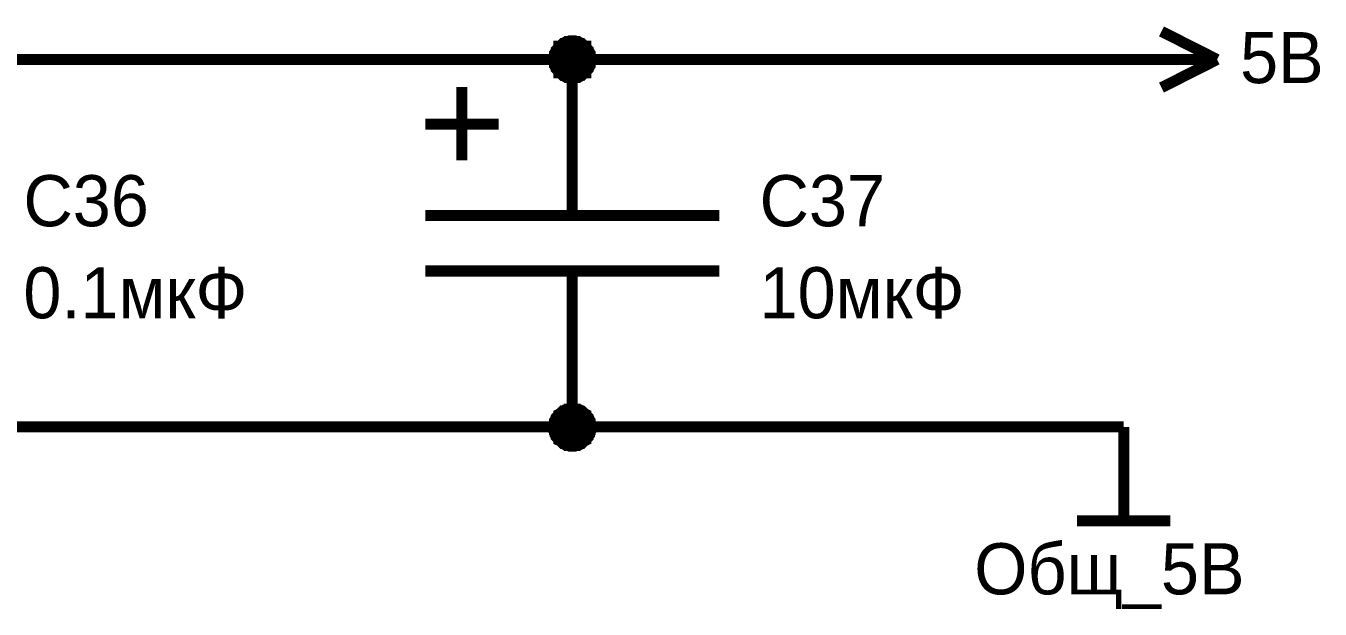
# Model space of a CAD drawing. Extents: x 0 to 594, y 0 to 420.
# Drawn here: x 347.63 to 382.8, y 257.55 to 273.4 of the extents above; entities that cross this region are included whole.
import ezdxf

# ---------------------------------------------------------------- set-up
doc = ezdxf.new("R2010")
doc.units = 0
doc.layers.add('SHEET', color=255, linetype='CONTINUOUS')

msp = doc.modelspace()

# ---------------------------------------------------------------- linework, layer by layer
at = {"layer": 'SHEET'}
for points, const_width in [([(380.002, 272.489), (378.491, 273.254)], 0.3), ([(361.977, 272.489), (361.977, 272.507), (361.977, 272.541), (361.977, 272.559), (361.995, 272.593), (361.995, 272.611), (361.995, 272.646), (362.012, 272.663), (362.012, 272.68), (362.03, 272.715), (362.047, 272.732), (362.047, 272.75), (362.064, 272.767), (362.082, 272.785), (362.099, 272.802), (362.116, 272.819), (362.116, 272.854), (362.151, 272.854), (362.168, 272.871), (362.186, 272.889), (362.203, 272.906), (362.221, 272.924), (362.238, 272.924), (362.255, 272.941), (362.29, 272.958), (362.307, 272.958), (362.325, 272.976), (362.359, 272.976), (362.377, 272.976), (362.412, 272.993), (362.429, 272.993), (362.464, 272.993), (362.481, 272.993)], 0.3), ([(361.977, 272.489), (361.977, 272.507), (361.977, 272.541), (361.977, 272.559), (361.995, 272.593), (361.995, 272.611), (361.995, 272.646), (362.012, 272.663), (362.012, 272.68), (362.03, 272.715), (362.047, 272.732), (362.047, 272.75), (362.064, 272.767), (362.082, 272.785), (362.099, 272.802), (362.116, 272.819), (362.116, 272.854), (362.151, 272.854), (362.168, 272.871), (362.186, 272.889), (362.203, 272.906), (362.221, 272.924), (362.238, 272.924), (362.255, 272.941), (362.29, 272.958), (362.307, 272.958), (362.325, 272.976), (362.359, 272.976), (362.377, 272.976), (362.412, 272.993), (362.429, 272.993), (362.464, 272.993), (362.481, 272.993)], 0.3), ([(361.977, 272.489), (361.977, 272.507), (361.977, 272.541), (361.977, 272.559), (361.995, 272.593), (361.995, 272.611), (361.995, 272.646), (362.012, 272.663), (362.012, 272.68), (362.03, 272.715), (362.047, 272.732), (362.047, 272.75), (362.064, 272.767), (362.082, 272.785), (362.099, 272.802), (362.116, 272.819), (362.116, 272.854), (362.151, 272.854), (362.168, 272.871), (362.186, 272.889), (362.203, 272.906), (362.221, 272.924), (362.238, 272.924), (362.255, 272.941), (362.29, 272.958), (362.307, 272.958), (362.325, 272.976), (362.359, 272.976), (362.377, 272.976), (362.412, 272.993), (362.429, 272.993), (362.464, 272.993), (362.481, 272.993)], 0.3), ([(361.977, 272.489), (361.977, 272.507), (361.977, 272.541), (361.977, 272.559), (361.995, 272.593), (361.995, 272.611), (361.995, 272.646), (362.012, 272.663), (362.012, 272.68), (362.03, 272.715), (362.047, 272.732), (362.047, 272.75), (362.064, 272.767), (362.082, 272.785), (362.099, 272.802), (362.116, 272.819), (362.116, 272.854), (362.151, 272.854), (362.168, 272.871), (362.186, 272.889), (362.203, 272.906), (362.221, 272.924), (362.238, 272.924), (362.255, 272.941), (362.29, 272.958), (362.307, 272.958), (362.325, 272.976), (362.359, 272.976), (362.377, 272.976), (362.412, 272.993), (362.429, 272.993), (362.464, 272.993), (362.481, 272.993)], 0.0991), ([(361.977, 272.489), (361.977, 272.507), (361.977, 272.541), (361.977, 272.559), (361.995, 272.593), (361.995, 272.611), (361.995, 272.646), (362.012, 272.663), (362.012, 272.68), (362.03, 272.715), (362.047, 272.732), (362.047, 272.75), (362.064, 272.767), (362.082, 272.785), (362.099, 272.802), (362.116, 272.819), (362.116, 272.854), (362.151, 272.854), (362.168, 272.871), (362.186, 272.889), (362.203, 272.906), (362.221, 272.924), (362.238, 272.924), (362.255, 272.941), (362.29, 272.958), (362.307, 272.958), (362.325, 272.976), (362.359, 272.976), (362.377, 272.976), (362.412, 272.993), (362.429, 272.993), (362.464, 272.993), (362.481, 272.993)], 0.0991), ([(361.977, 272.489), (361.977, 272.507), (361.977, 272.541), (361.977, 272.559), (361.995, 272.593), (361.995, 272.611), (361.995, 272.646), (362.012, 272.663), (362.012, 272.68), (362.03, 272.715), (362.047, 272.732), (362.047, 272.75), (362.064, 272.767), (362.082, 272.785), (362.099, 272.802), (362.116, 272.819), (362.116, 272.854), (362.151, 272.854), (362.168, 272.871), (362.186, 272.889), (362.203, 272.906), (362.221, 272.924), (362.238, 272.924), (362.255, 272.941), (362.29, 272.958), (362.307, 272.958), (362.325, 272.976), (362.359, 272.976), (362.377, 272.976), (362.412, 272.993), (362.429, 272.993), (362.464, 272.993), (362.481, 272.993)], 0.0991), ([(362.481, 272.993), (362.481, 272.993)], 0.3), ([(362.481, 272.993), (362.498, 272.993), (362.533, 272.993), (362.55, 272.993), (362.585, 272.976), (362.603, 272.976), (362.637, 272.976), (362.655, 272.958), (362.672, 272.958), (362.707, 272.941), (362.724, 272.924), (362.741, 272.924), (362.759, 272.906), (362.776, 272.889), (362.794, 272.871), (362.811, 272.854), (362.846, 272.854), (362.846, 272.819), (362.863, 272.802), (362.88, 272.785), (362.898, 272.767), (362.915, 272.75), (362.915, 272.732), (362.932, 272.715), (362.95, 272.68), (362.95, 272.663), (362.967, 272.646), (362.967, 272.611), (362.967, 272.593), (362.985, 272.559), (362.985, 272.541), (362.985, 272.507), (362.985, 272.489)], 0.3), ([(362.481, 272.993), (362.481, 272.993)], 0.3), ([(362.481, 272.993), (362.498, 272.993), (362.533, 272.993), (362.55, 272.993), (362.585, 272.976), (362.603, 272.976), (362.637, 272.976), (362.655, 272.958), (362.672, 272.958), (362.707, 272.941), (362.724, 272.924), (362.741, 272.924), (362.759, 272.906), (362.776, 272.889), (362.794, 272.871), (362.811, 272.854), (362.846, 272.854), (362.846, 272.819), (362.863, 272.802), (362.88, 272.785), (362.898, 272.767), (362.915, 272.75), (362.915, 272.732), (362.932, 272.715), (362.95, 272.68), (362.95, 272.663), (362.967, 272.646), (362.967, 272.611), (362.967, 272.593), (362.985, 272.559), (362.985, 272.541), (362.985, 272.507), (362.985, 272.489)], 0.3), ([(362.481, 272.993), (362.481, 272.993)], 0.3), ([(362.481, 272.993), (362.498, 272.993), (362.533, 272.993), (362.55, 272.993), (362.585, 272.976), (362.603, 272.976), (362.637, 272.976), (362.655, 272.958), (362.672, 272.958), (362.707, 272.941), (362.724, 272.924), (362.741, 272.924), (362.759, 272.906), (362.776, 272.889), (362.794, 272.871), (362.811, 272.854), (362.846, 272.854), (362.846, 272.819), (362.863, 272.802), (362.88, 272.785), (362.898, 272.767), (362.915, 272.75), (362.915, 272.732), (362.932, 272.715), (362.95, 272.68), (362.95, 272.663), (362.967, 272.646), (362.967, 272.611), (362.967, 272.593), (362.985, 272.559), (362.985, 272.541), (362.985, 272.507), (362.985, 272.489)], 0.3), ([(362.481, 272.993), (362.481, 272.993)], 0.0991), ([(362.481, 272.993), (362.498, 272.993), (362.533, 272.993), (362.55, 272.993), (362.585, 272.976), (362.603, 272.976), (362.637, 272.976), (362.655, 272.958), (362.672, 272.958), (362.707, 272.941), (362.724, 272.924), (362.741, 272.924), (362.759, 272.906), (362.776, 272.889), (362.794, 272.871), (362.811, 272.854), (362.846, 272.854), (362.846, 272.819), (362.863, 272.802), (362.88, 272.785), (362.898, 272.767), (362.915, 272.75), (362.915, 272.732), (362.932, 272.715), (362.95, 272.68), (362.95, 272.663), (362.967, 272.646), (362.967, 272.611), (362.967, 272.593), (362.985, 272.559), (362.985, 272.541), (362.985, 272.507), (362.985, 272.489)], 0.0991), ([(362.481, 272.993), (362.481, 272.993)], 0.0991), ([(362.481, 272.993), (362.498, 272.993), (362.533, 272.993), (362.55, 272.993), (362.585, 272.976), (362.603, 272.976), (362.637, 272.976), (362.655, 272.958), (362.672, 272.958), (362.707, 272.941), (362.724, 272.924), (362.741, 272.924), (362.759, 272.906), (362.776, 272.889), (362.794, 272.871), (362.811, 272.854), (362.846, 272.854), (362.846, 272.819), (362.863, 272.802), (362.88, 272.785), (362.898, 272.767), (362.915, 272.75), (362.915, 272.732), (362.932, 272.715), (362.95, 272.68), (362.95, 272.663), (362.967, 272.646), (362.967, 272.611), (362.967, 272.593), (362.985, 272.559), (362.985, 272.541), (362.985, 272.507), (362.985, 272.489)], 0.0991), ([(362.481, 272.993), (362.481, 272.993)], 0.0991), ([(362.481, 272.993), (362.498, 272.993), (362.533, 272.993), (362.55, 272.993), (362.585, 272.976), (362.603, 272.976), (362.637, 272.976), (362.655, 272.958), (362.672, 272.958), (362.707, 272.941), (362.724, 272.924), (362.741, 272.924), (362.759, 272.906), (362.776, 272.889), (362.794, 272.871), (362.811, 272.854), (362.846, 272.854), (362.846, 272.819), (362.863, 272.802), (362.88, 272.785), (362.898, 272.767), (362.915, 272.75), (362.915, 272.732), (362.932, 272.715), (362.95, 272.68), (362.95, 272.663), (362.967, 272.646), (362.967, 272.611), (362.967, 272.593), (362.985, 272.559), (362.985, 272.541), (362.985, 272.507), (362.985, 272.489)], 0.0991), ([(337.494, 272.489), (377.466, 272.489), (377.466, 272.489)], 0.3), ([(362.481, 271.985), (362.464, 271.985), (362.429, 271.985), (362.412, 271.985), (362.377, 272.003), (362.359, 272.003), (362.325, 272.003), (362.307, 272.02), (362.29, 272.02), (362.255, 272.038), (362.238, 272.055), (362.221, 272.055), (362.203, 272.072), (362.186, 272.09), (362.168, 272.107), (362.151, 272.124), (362.116, 272.124), (362.116, 272.159), (362.099, 272.177), (362.082, 272.194), (362.064, 272.211), (362.047, 272.229), (362.047, 272.246), (362.03, 272.263), (362.012, 272.298), (362.012, 272.316), (361.995, 272.333), (361.995, 272.368), (361.995, 272.385), (361.977, 272.42), (361.977, 272.437), (361.977, 272.472), (361.977, 272.489)], 0.3), ([(361.977, 272.489), (361.977, 272.489)], 0.3), ([(362.481, 271.985), (362.464, 271.985), (362.429, 271.985), (362.412, 271.985), (362.377, 272.003), (362.359, 272.003), (362.325, 272.003), (362.307, 272.02), (362.29, 272.02), (362.255, 272.038), (362.238, 272.055), (362.221, 272.055), (362.203, 272.072), (362.186, 272.09), (362.168, 272.107), (362.151, 272.124), (362.116, 272.124), (362.116, 272.159), (362.099, 272.177), (362.082, 272.194), (362.064, 272.211), (362.047, 272.229), (362.047, 272.246), (362.03, 272.263), (362.012, 272.298), (362.012, 272.316), (361.995, 272.333), (361.995, 272.368), (361.995, 272.385), (361.977, 272.42), (361.977, 272.437), (361.977, 272.472), (361.977, 272.489)], 0.3), ([(361.977, 272.489), (361.977, 272.489)], 0.3), ([(362.481, 271.985), (362.464, 271.985), (362.429, 271.985), (362.412, 271.985), (362.377, 272.003), (362.359, 272.003), (362.325, 272.003), (362.307, 272.02), (362.29, 272.02), (362.255, 272.038), (362.238, 272.055), (362.221, 272.055), (362.203, 272.072), (362.186, 272.09), (362.168, 272.107), (362.151, 272.124), (362.116, 272.124), (362.116, 272.159), (362.099, 272.177), (362.082, 272.194), (362.064, 272.211), (362.047, 272.229), (362.047, 272.246), (362.03, 272.263), (362.012, 272.298), (362.012, 272.316), (361.995, 272.333), (361.995, 272.368), (361.995, 272.385), (361.977, 272.42), (361.977, 272.437), (361.977, 272.472), (361.977, 272.489)], 0.3), ([(361.977, 272.489), (361.977, 272.489)], 0.3), ([(362.985, 272.489), (362.985, 272.472), (362.985, 272.437), (362.985, 272.42), (362.967, 272.385), (362.967, 272.368), (362.967, 272.333), (362.95, 272.316), (362.95, 272.298), (362.932, 272.263), (362.915, 272.246), (362.915, 272.229), (362.898, 272.211), (362.88, 272.194), (362.863, 272.177), (362.846, 272.159), (362.846, 272.124), (362.811, 272.124), (362.794, 272.107), (362.776, 272.09), (362.759, 272.072), (362.741, 272.055), (362.724, 272.055), (362.707, 272.038), (362.672, 272.02), (362.655, 272.02), (362.637, 272.003), (362.603, 272.003), (362.585, 272.003), (362.55, 271.985), (362.533, 271.985), (362.498, 271.985), (362.481, 271.985)], 0.3), ([(362.481, 268.25), (362.481, 272.489)], 0.3), ([(362.985, 272.489), (362.985, 272.472), (362.985, 272.437), (362.985, 272.42), (362.967, 272.385), (362.967, 272.368), (362.967, 272.333), (362.95, 272.316), (362.95, 272.298), (362.932, 272.263), (362.915, 272.246), (362.915, 272.229), (362.898, 272.211), (362.88, 272.194), (362.863, 272.177), (362.846, 272.159), (362.846, 272.124), (362.811, 272.124), (362.794, 272.107), (362.776, 272.09), (362.759, 272.072), (362.741, 272.055), (362.724, 272.055), (362.707, 272.038), (362.672, 272.02), (362.655, 272.02), (362.637, 272.003), (362.603, 272.003), (362.585, 272.003), (362.55, 271.985), (362.533, 271.985), (362.498, 271.985), (362.481, 271.985)], 0.3), ([(362.985, 272.489), (362.985, 272.472), (362.985, 272.437), (362.985, 272.42), (362.967, 272.385), (362.967, 272.368), (362.967, 272.333), (362.95, 272.316), (362.95, 272.298), (362.932, 272.263), (362.915, 272.246), (362.915, 272.229), (362.898, 272.211), (362.88, 272.194), (362.863, 272.177), (362.846, 272.159), (362.846, 272.124), (362.811, 272.124), (362.794, 272.107), (362.776, 272.09), (362.759, 272.072), (362.741, 272.055), (362.724, 272.055), (362.707, 272.038), (362.672, 272.02), (362.655, 272.02), (362.637, 272.003), (362.603, 272.003), (362.585, 272.003), (362.55, 271.985), (362.533, 271.985), (362.498, 271.985), (362.481, 271.985)], 0.3), ([(362.985, 272.489), (362.985, 272.489), (362.985, 272.489), (362.985, 272.489), (362.985, 272.489), (362.985, 272.489), (362.985, 272.489), (362.985, 272.489), (362.985, 272.489), (362.985, 272.489), (362.985, 272.489), (362.985, 272.489), (362.985, 272.489), (362.985, 272.489), (362.985, 272.489), (362.985, 272.489), (362.985, 272.489), (362.985, 272.489), (362.985, 272.489), (362.985, 272.489), (362.985, 272.489), (362.985, 272.489), (362.985, 272.489), (362.985, 272.489), (362.985, 272.489), (362.985, 272.489), (362.985, 272.489), (362.985, 272.489), (362.985, 272.489), (362.985, 272.489), (362.985, 272.489), (362.985, 272.489), (362.985, 272.489)], 0.3), ([(362.985, 272.489), (362.985, 272.489)], 0.3), ([(362.985, 272.489), (362.985, 272.489), (362.985, 272.489), (362.985, 272.489), (362.985, 272.489), (362.985, 272.489), (362.985, 272.489), (362.985, 272.489), (362.985, 272.489), (362.985, 272.489), (362.985, 272.489), (362.985, 272.489), (362.985, 272.489), (362.985, 272.489), (362.985, 272.489), (362.985, 272.489), (362.985, 272.489), (362.985, 272.489), (362.985, 272.489), (362.985, 272.489), (362.985, 272.489), (362.985, 272.489), (362.985, 272.489), (362.985, 272.489), (362.985, 272.489), (362.985, 272.489), (362.985, 272.489), (362.985, 272.489), (362.985, 272.489), (362.985, 272.489), (362.985, 272.489), (362.985, 272.489), (362.985, 272.489)], 0.3), ([(362.985, 272.489), (362.985, 272.489)], 0.3), ([(362.985, 272.489), (362.985, 272.489), (362.985, 272.489), (362.985, 272.489), (362.985, 272.489), (362.985, 272.489), (362.985, 272.489), (362.985, 272.489), (362.985, 272.489), (362.985, 272.489), (362.985, 272.489), (362.985, 272.489), (362.985, 272.489), (362.985, 272.489), (362.985, 272.489), (362.985, 272.489), (362.985, 272.489), (362.985, 272.489), (362.985, 272.489), (362.985, 272.489), (362.985, 272.489), (362.985, 272.489), (362.985, 272.489), (362.985, 272.489), (362.985, 272.489), (362.985, 272.489), (362.985, 272.489), (362.985, 272.489), (362.985, 272.489), (362.985, 272.489), (362.985, 272.489), (362.985, 272.489), (362.985, 272.489)], 0.3), ([(362.985, 272.489), (362.985, 272.489)], 0.3), ([(377.466, 272.489), (380.002, 272.489)], 0.3), ([(380.002, 272.489), (378.491, 271.725)], 0.3), ([(362.481, 271.985), (362.464, 271.985), (362.429, 271.985), (362.412, 271.985), (362.377, 272.003), (362.359, 272.003), (362.325, 272.003), (362.307, 272.02), (362.29, 272.02), (362.255, 272.038), (362.238, 272.055), (362.221, 272.055), (362.203, 272.072), (362.186, 272.09), (362.168, 272.107), (362.151, 272.124), (362.116, 272.124), (362.116, 272.159), (362.099, 272.177), (362.082, 272.194), (362.064, 272.211), (362.047, 272.229), (362.047, 272.246), (362.03, 272.263), (362.012, 272.298), (362.012, 272.316), (361.995, 272.333), (361.995, 272.368), (361.995, 272.385), (361.977, 272.42), (361.977, 272.437), (361.977, 272.472), (361.977, 272.489)], 0.0991), ([(361.977, 272.489), (361.977, 272.489)], 0.0991), ([(362.481, 271.985), (362.464, 271.985), (362.429, 271.985), (362.412, 271.985), (362.377, 272.003), (362.359, 272.003), (362.325, 272.003), (362.307, 272.02), (362.29, 272.02), (362.255, 272.038), (362.238, 272.055), (362.221, 272.055), (362.203, 272.072), (362.186, 272.09), (362.168, 272.107), (362.151, 272.124), (362.116, 272.124), (362.116, 272.159), (362.099, 272.177), (362.082, 272.194), (362.064, 272.211), (362.047, 272.229), (362.047, 272.246), (362.03, 272.263), (362.012, 272.298), (362.012, 272.316), (361.995, 272.333), (361.995, 272.368), (361.995, 272.385), (361.977, 272.42), (361.977, 272.437), (361.977, 272.472), (361.977, 272.489)], 0.0991), ([(361.977, 272.489), (361.977, 272.489)], 0.0991), ([(362.481, 271.985), (362.464, 271.985), (362.429, 271.985), (362.412, 271.985), (362.377, 272.003), (362.359, 272.003), (362.325, 272.003), (362.307, 272.02), (362.29, 272.02), (362.255, 272.038), (362.238, 272.055), (362.221, 272.055), (362.203, 272.072), (362.186, 272.09), (362.168, 272.107), (362.151, 272.124), (362.116, 272.124), (362.116, 272.159), (362.099, 272.177), (362.082, 272.194), (362.064, 272.211), (362.047, 272.229), (362.047, 272.246), (362.03, 272.263), (362.012, 272.298), (362.012, 272.316), (361.995, 272.333), (361.995, 272.368), (361.995, 272.385), (361.977, 272.42), (361.977, 272.437), (361.977, 272.472), (361.977, 272.489)], 0.0991), ([(361.977, 272.489), (361.977, 272.489)], 0.0991), ([(362.985, 272.489), (362.985, 272.472), (362.985, 272.437), (362.985, 272.42), (362.967, 272.385), (362.967, 272.368), (362.967, 272.333), (362.95, 272.316), (362.95, 272.298), (362.932, 272.263), (362.915, 272.246), (362.915, 272.229), (362.898, 272.211), (362.88, 272.194), (362.863, 272.177), (362.846, 272.159), (362.846, 272.124), (362.811, 272.124), (362.794, 272.107), (362.776, 272.09), (362.759, 272.072), (362.741, 272.055), (362.724, 272.055), (362.707, 272.038), (362.672, 272.02), (362.655, 272.02), (362.637, 272.003), (362.603, 272.003), (362.585, 272.003), (362.55, 271.985), (362.533, 271.985), (362.498, 271.985), (362.481, 271.985)], 0.0991), ([(362.985, 272.489), (362.985, 272.472), (362.985, 272.437), (362.985, 272.42), (362.967, 272.385), (362.967, 272.368), (362.967, 272.333), (362.95, 272.316), (362.95, 272.298), (362.932, 272.263), (362.915, 272.246), (362.915, 272.229), (362.898, 272.211), (362.88, 272.194), (362.863, 272.177), (362.846, 272.159), (362.846, 272.124), (362.811, 272.124), (362.794, 272.107), (362.776, 272.09), (362.759, 272.072), (362.741, 272.055), (362.724, 272.055), (362.707, 272.038), (362.672, 272.02), (362.655, 272.02), (362.637, 272.003), (362.603, 272.003), (362.585, 272.003), (362.55, 271.985), (362.533, 271.985), (362.498, 271.985), (362.481, 271.985)], 0.0991), ([(362.985, 272.489), (362.985, 272.472), (362.985, 272.437), (362.985, 272.42), (362.967, 272.385), (362.967, 272.368), (362.967, 272.333), (362.95, 272.316), (362.95, 272.298), (362.932, 272.263), (362.915, 272.246), (362.915, 272.229), (362.898, 272.211), (362.88, 272.194), (362.863, 272.177), (362.846, 272.159), (362.846, 272.124), (362.811, 272.124), (362.794, 272.107), (362.776, 272.09), (362.759, 272.072), (362.741, 272.055), (362.724, 272.055), (362.707, 272.038), (362.672, 272.02), (362.655, 272.02), (362.637, 272.003), (362.603, 272.003), (362.585, 272.003), (362.55, 271.985), (362.533, 271.985), (362.498, 271.985), (362.481, 271.985)], 0.0991), ([(362.985, 272.489), (362.985, 272.489), (362.985, 272.489), (362.985, 272.489), (362.985, 272.489), (362.985, 272.489), (362.985, 272.489), (362.985, 272.489), (362.985, 272.489), (362.985, 272.489), (362.985, 272.489), (362.985, 272.489), (362.985, 272.489), (362.985, 272.489), (362.985, 272.489), (362.985, 272.489), (362.985, 272.489), (362.985, 272.489), (362.985, 272.489), (362.985, 272.489), (362.985, 272.489), (362.985, 272.489), (362.985, 272.489), (362.985, 272.489), (362.985, 272.489), (362.985, 272.489), (362.985, 272.489), (362.985, 272.489), (362.985, 272.489), (362.985, 272.489), (362.985, 272.489), (362.985, 272.489), (362.985, 272.489)], 0.0991), ([(362.985, 272.489), (362.985, 272.489)], 0.0991), ([(362.985, 272.489), (362.985, 272.489), (362.985, 272.489), (362.985, 272.489), (362.985, 272.489), (362.985, 272.489), (362.985, 272.489), (362.985, 272.489), (362.985, 272.489), (362.985, 272.489), (362.985, 272.489), (362.985, 272.489), (362.985, 272.489), (362.985, 272.489), (362.985, 272.489), (362.985, 272.489), (362.985, 272.489), (362.985, 272.489), (362.985, 272.489), (362.985, 272.489), (362.985, 272.489), (362.985, 272.489), (362.985, 272.489), (362.985, 272.489), (362.985, 272.489), (362.985, 272.489), (362.985, 272.489), (362.985, 272.489), (362.985, 272.489), (362.985, 272.489), (362.985, 272.489), (362.985, 272.489), (362.985, 272.489)], 0.0991), ([(362.985, 272.489), (362.985, 272.489)], 0.0991), ([(362.985, 272.489), (362.985, 272.489), (362.985, 272.489), (362.985, 272.489), (362.985, 272.489), (362.985, 272.489), (362.985, 272.489), (362.985, 272.489), (362.985, 272.489), (362.985, 272.489), (362.985, 272.489), (362.985, 272.489), (362.985, 272.489), (362.985, 272.489), (362.985, 272.489), (362.985, 272.489), (362.985, 272.489), (362.985, 272.489), (362.985, 272.489), (362.985, 272.489), (362.985, 272.489), (362.985, 272.489), (362.985, 272.489), (362.985, 272.489), (362.985, 272.489), (362.985, 272.489), (362.985, 272.489), (362.985, 272.489), (362.985, 272.489), (362.985, 272.489), (362.985, 272.489), (362.985, 272.489), (362.985, 272.489)], 0.0991), ([(362.985, 272.489), (362.985, 272.489)], 0.0991), ([(359.477, 269.744), (359.477, 271.742)], 0.3), ([(358.487, 270.735), (360.484, 270.735)], 0.3), ([(358.487, 268.25), (366.475, 268.25)], 0.3), ([(358.487, 266.739), (366.475, 266.739)], 0.3), ([(362.481, 266.739), (362.481, 262.5)], 0.3), ([(361.977, 262.5), (361.977, 262.517), (361.977, 262.552), (361.977, 262.569), (361.995, 262.604), (361.995, 262.622), (361.995, 262.656), (362.012, 262.674), (362.012, 262.691), (362.03, 262.726), (362.047, 262.743), (362.047, 262.761), (362.064, 262.778), (362.082, 262.795), (362.099, 262.813), (362.116, 262.83), (362.116, 262.847), (362.151, 262.865), (362.168, 262.882), (362.186, 262.9), (362.203, 262.917), (362.221, 262.934), (362.238, 262.934), (362.255, 262.952), (362.29, 262.969), (362.307, 262.969), (362.325, 262.986), (362.359, 262.986), (362.377, 262.986), (362.412, 263.004), (362.429, 263.004), (362.464, 263.004), (362.481, 263.004)], 0.3), ([(361.977, 262.5), (361.977, 262.517), (361.977, 262.552), (361.977, 262.569), (361.995, 262.604), (361.995, 262.622), (361.995, 262.656), (362.012, 262.674), (362.012, 262.691), (362.03, 262.726), (362.047, 262.743), (362.047, 262.761), (362.064, 262.778), (362.082, 262.795), (362.099, 262.813), (362.116, 262.83), (362.116, 262.847), (362.151, 262.865), (362.168, 262.882), (362.186, 262.9), (362.203, 262.917), (362.221, 262.934), (362.238, 262.934), (362.255, 262.952), (362.29, 262.969), (362.307, 262.969), (362.325, 262.986), (362.359, 262.986), (362.377, 262.986), (362.412, 263.004), (362.429, 263.004), (362.464, 263.004), (362.481, 263.004)], 0.3), ([(361.977, 262.5), (361.977, 262.517), (361.977, 262.552), (361.977, 262.569), (361.995, 262.604), (361.995, 262.622), (361.995, 262.656), (362.012, 262.674), (362.012, 262.691), (362.03, 262.726), (362.047, 262.743), (362.047, 262.761), (362.064, 262.778), (362.082, 262.795), (362.099, 262.813), (362.116, 262.83), (362.116, 262.847), (362.151, 262.865), (362.168, 262.882), (362.186, 262.9), (362.203, 262.917), (362.221, 262.934), (362.238, 262.934), (362.255, 262.952), (362.29, 262.969), (362.307, 262.969), (362.325, 262.986), (362.359, 262.986), (362.377, 262.986), (362.412, 263.004), (362.429, 263.004), (362.464, 263.004), (362.481, 263.004)], 0.3), ([(361.977, 262.5), (361.977, 262.517), (361.977, 262.552), (361.977, 262.569), (361.995, 262.604), (361.995, 262.622), (361.995, 262.656), (362.012, 262.674), (362.012, 262.691), (362.03, 262.726), (362.047, 262.743), (362.047, 262.761), (362.064, 262.778), (362.082, 262.795), (362.099, 262.813), (362.116, 262.83), (362.116, 262.847), (362.151, 262.865), (362.168, 262.882), (362.186, 262.9), (362.203, 262.917), (362.221, 262.934), (362.238, 262.934), (362.255, 262.952), (362.29, 262.969), (362.307, 262.969), (362.325, 262.986), (362.359, 262.986), (362.377, 262.986), (362.412, 263.004), (362.429, 263.004), (362.464, 263.004), (362.481, 263.004)], 0.3), ([(361.977, 262.5), (361.977, 262.517), (361.977, 262.552), (361.977, 262.569), (361.995, 262.604), (361.995, 262.622), (361.995, 262.656), (362.012, 262.674), (362.012, 262.691), (362.03, 262.726), (362.047, 262.743), (362.047, 262.761), (362.064, 262.778), (362.082, 262.795), (362.099, 262.813), (362.116, 262.83), (362.116, 262.847), (362.151, 262.865), (362.168, 262.882), (362.186, 262.9), (362.203, 262.917), (362.221, 262.934), (362.238, 262.934), (362.255, 262.952), (362.29, 262.969), (362.307, 262.969), (362.325, 262.986), (362.359, 262.986), (362.377, 262.986), (362.412, 263.004), (362.429, 263.004), (362.464, 263.004), (362.481, 263.004)], 0.3), ([(362.481, 263.004), (362.481, 263.004)], 0.3), ([(362.481, 263.004), (362.498, 263.004), (362.533, 263.004), (362.55, 263.004), (362.585, 262.986), (362.603, 262.986), (362.637, 262.986), (362.655, 262.969), (362.672, 262.969), (362.707, 262.952), (362.724, 262.934), (362.741, 262.934), (362.759, 262.917), (362.776, 262.9), (362.794, 262.882), (362.811, 262.865), (362.846, 262.847), (362.846, 262.83), (362.863, 262.813), (362.88, 262.795), (362.898, 262.778), (362.915, 262.761), (362.915, 262.743), (362.932, 262.726), (362.95, 262.691), (362.95, 262.674), (362.967, 262.656), (362.967, 262.622), (362.967, 262.604), (362.985, 262.569), (362.985, 262.552), (362.985, 262.517), (362.985, 262.5)], 0.3), ([(362.481, 263.004), (362.481, 263.004)], 0.3), ([(362.481, 263.004), (362.498, 263.004), (362.533, 263.004), (362.55, 263.004), (362.585, 262.986), (362.603, 262.986), (362.637, 262.986), (362.655, 262.969), (362.672, 262.969), (362.707, 262.952), (362.724, 262.934), (362.741, 262.934), (362.759, 262.917), (362.776, 262.9), (362.794, 262.882), (362.811, 262.865), (362.846, 262.847), (362.846, 262.83), (362.863, 262.813), (362.88, 262.795), (362.898, 262.778), (362.915, 262.761), (362.915, 262.743), (362.932, 262.726), (362.95, 262.691), (362.95, 262.674), (362.967, 262.656), (362.967, 262.622), (362.967, 262.604), (362.985, 262.569), (362.985, 262.552), (362.985, 262.517), (362.985, 262.5)], 0.3), ([(362.481, 263.004), (362.481, 263.004)], 0.3), ([(362.481, 263.004), (362.498, 263.004), (362.533, 263.004), (362.55, 263.004), (362.585, 262.986), (362.603, 262.986), (362.637, 262.986), (362.655, 262.969), (362.672, 262.969), (362.707, 262.952), (362.724, 262.934), (362.741, 262.934), (362.759, 262.917), (362.776, 262.9), (362.794, 262.882), (362.811, 262.865), (362.846, 262.847), (362.846, 262.83), (362.863, 262.813), (362.88, 262.795), (362.898, 262.778), (362.915, 262.761), (362.915, 262.743), (362.932, 262.726), (362.95, 262.691), (362.95, 262.674), (362.967, 262.656), (362.967, 262.622), (362.967, 262.604), (362.985, 262.569), (362.985, 262.552), (362.985, 262.517), (362.985, 262.5)], 0.3), ([(362.481, 263.004), (362.481, 263.004)], 0.3), ([(362.481, 263.004), (362.498, 263.004), (362.533, 263.004), (362.55, 263.004), (362.585, 262.986), (362.603, 262.986), (362.637, 262.986), (362.655, 262.969), (362.672, 262.969), (362.707, 262.952), (362.724, 262.934), (362.741, 262.934), (362.759, 262.917), (362.776, 262.9), (362.794, 262.882), (362.811, 262.865), (362.846, 262.847), (362.846, 262.83), (362.863, 262.813), (362.88, 262.795), (362.898, 262.778), (362.915, 262.761), (362.915, 262.743), (362.932, 262.726), (362.95, 262.691), (362.95, 262.674), (362.967, 262.656), (362.967, 262.622), (362.967, 262.604), (362.985, 262.569), (362.985, 262.552), (362.985, 262.517), (362.985, 262.5)], 0.3), ([(362.481, 263.004), (362.481, 263.004)], 0.3), ([(362.481, 263.004), (362.498, 263.004), (362.533, 263.004), (362.55, 263.004), (362.585, 262.986), (362.603, 262.986), (362.637, 262.986), (362.655, 262.969), (362.672, 262.969), (362.707, 262.952), (362.724, 262.934), (362.741, 262.934), (362.759, 262.917), (362.776, 262.9), (362.794, 262.882), (362.811, 262.865), (362.846, 262.847), (362.846, 262.83), (362.863, 262.813), (362.88, 262.795), (362.898, 262.778), (362.915, 262.761), (362.915, 262.743), (362.932, 262.726), (362.95, 262.691), (362.95, 262.674), (362.967, 262.656), (362.967, 262.622), (362.967, 262.604), (362.985, 262.569), (362.985, 262.552), (362.985, 262.517), (362.985, 262.5)], 0.3), ([(361.977, 262.5), (361.977, 262.517), (361.977, 262.552), (361.977, 262.569), (361.995, 262.604), (361.995, 262.622), (361.995, 262.656), (362.012, 262.674), (362.012, 262.691), (362.03, 262.726), (362.047, 262.743), (362.047, 262.761), (362.064, 262.778), (362.082, 262.795), (362.099, 262.813), (362.116, 262.83), (362.116, 262.847), (362.151, 262.865), (362.168, 262.882), (362.186, 262.9), (362.203, 262.917), (362.221, 262.934), (362.238, 262.934), (362.255, 262.952), (362.29, 262.969), (362.307, 262.969), (362.325, 262.986), (362.359, 262.986), (362.377, 262.986), (362.412, 263.004), (362.429, 263.004), (362.464, 263.004), (362.481, 263.004)], 0.0991), ([(361.977, 262.5), (361.977, 262.517), (361.977, 262.552), (361.977, 262.569), (361.995, 262.604), (361.995, 262.622), (361.995, 262.656), (362.012, 262.674), (362.012, 262.691), (362.03, 262.726), (362.047, 262.743), (362.047, 262.761), (362.064, 262.778), (362.082, 262.795), (362.099, 262.813), (362.116, 262.83), (362.116, 262.847), (362.151, 262.865), (362.168, 262.882), (362.186, 262.9), (362.203, 262.917), (362.221, 262.934), (362.238, 262.934), (362.255, 262.952), (362.29, 262.969), (362.307, 262.969), (362.325, 262.986), (362.359, 262.986), (362.377, 262.986), (362.412, 263.004), (362.429, 263.004), (362.464, 263.004), (362.481, 263.004)], 0.0991), ([(361.977, 262.5), (361.977, 262.517), (361.977, 262.552), (361.977, 262.569), (361.995, 262.604), (361.995, 262.622), (361.995, 262.656), (362.012, 262.674), (362.012, 262.691), (362.03, 262.726), (362.047, 262.743), (362.047, 262.761), (362.064, 262.778), (362.082, 262.795), (362.099, 262.813), (362.116, 262.83), (362.116, 262.847), (362.151, 262.865), (362.168, 262.882), (362.186, 262.9), (362.203, 262.917), (362.221, 262.934), (362.238, 262.934), (362.255, 262.952), (362.29, 262.969), (362.307, 262.969), (362.325, 262.986), (362.359, 262.986), (362.377, 262.986), (362.412, 263.004), (362.429, 263.004), (362.464, 263.004), (362.481, 263.004)], 0.0991), ([(361.977, 262.5), (361.977, 262.517), (361.977, 262.552), (361.977, 262.569), (361.995, 262.604), (361.995, 262.622), (361.995, 262.656), (362.012, 262.674), (362.012, 262.691), (362.03, 262.726), (362.047, 262.743), (362.047, 262.761), (362.064, 262.778), (362.082, 262.795), (362.099, 262.813), (362.116, 262.83), (362.116, 262.847), (362.151, 262.865), (362.168, 262.882), (362.186, 262.9), (362.203, 262.917), (362.221, 262.934), (362.238, 262.934), (362.255, 262.952), (362.29, 262.969), (362.307, 262.969), (362.325, 262.986), (362.359, 262.986), (362.377, 262.986), (362.412, 263.004), (362.429, 263.004), (362.464, 263.004), (362.481, 263.004)], 0.0991), ([(361.977, 262.5), (361.977, 262.517), (361.977, 262.552), (361.977, 262.569), (361.995, 262.604), (361.995, 262.622), (361.995, 262.656), (362.012, 262.674), (362.012, 262.691), (362.03, 262.726), (362.047, 262.743), (362.047, 262.761), (362.064, 262.778), (362.082, 262.795), (362.099, 262.813), (362.116, 262.83), (362.116, 262.847), (362.151, 262.865), (362.168, 262.882), (362.186, 262.9), (362.203, 262.917), (362.221, 262.934), (362.238, 262.934), (362.255, 262.952), (362.29, 262.969), (362.307, 262.969), (362.325, 262.986), (362.359, 262.986), (362.377, 262.986), (362.412, 263.004), (362.429, 263.004), (362.464, 263.004), (362.481, 263.004)], 0.0991), ([(362.481, 263.004), (362.481, 263.004)], 0.0991), ([(362.481, 263.004), (362.498, 263.004), (362.533, 263.004), (362.55, 263.004), (362.585, 262.986), (362.603, 262.986), (362.637, 262.986), (362.655, 262.969), (362.672, 262.969), (362.707, 262.952), (362.724, 262.934), (362.741, 262.934), (362.759, 262.917), (362.776, 262.9), (362.794, 262.882), (362.811, 262.865), (362.846, 262.847), (362.846, 262.83), (362.863, 262.813), (362.88, 262.795), (362.898, 262.778), (362.915, 262.761), (362.915, 262.743), (362.932, 262.726), (362.95, 262.691), (362.95, 262.674), (362.967, 262.656), (362.967, 262.622), (362.967, 262.604), (362.985, 262.569), (362.985, 262.552), (362.985, 262.517), (362.985, 262.5)], 0.0991), ([(362.481, 263.004), (362.481, 263.004)], 0.0991), ([(362.481, 263.004), (362.498, 263.004), (362.533, 263.004), (362.55, 263.004), (362.585, 262.986), (362.603, 262.986), (362.637, 262.986), (362.655, 262.969), (362.672, 262.969), (362.707, 262.952), (362.724, 262.934), (362.741, 262.934), (362.759, 262.917), (362.776, 262.9), (362.794, 262.882), (362.811, 262.865), (362.846, 262.847), (362.846, 262.83), (362.863, 262.813), (362.88, 262.795), (362.898, 262.778), (362.915, 262.761), (362.915, 262.743), (362.932, 262.726), (362.95, 262.691), (362.95, 262.674), (362.967, 262.656), (362.967, 262.622), (362.967, 262.604), (362.985, 262.569), (362.985, 262.552), (362.985, 262.517), (362.985, 262.5)], 0.0991), ([(362.481, 263.004), (362.481, 263.004)], 0.0991), ([(362.481, 263.004), (362.498, 263.004), (362.533, 263.004), (362.55, 263.004), (362.585, 262.986), (362.603, 262.986), (362.637, 262.986), (362.655, 262.969), (362.672, 262.969), (362.707, 262.952), (362.724, 262.934), (362.741, 262.934), (362.759, 262.917), (362.776, 262.9), (362.794, 262.882), (362.811, 262.865), (362.846, 262.847), (362.846, 262.83), (362.863, 262.813), (362.88, 262.795), (362.898, 262.778), (362.915, 262.761), (362.915, 262.743), (362.932, 262.726), (362.95, 262.691), (362.95, 262.674), (362.967, 262.656), (362.967, 262.622), (362.967, 262.604), (362.985, 262.569), (362.985, 262.552), (362.985, 262.517), (362.985, 262.5)], 0.0991), ([(362.481, 263.004), (362.481, 263.004)], 0.0991), ([(362.481, 263.004), (362.498, 263.004), (362.533, 263.004), (362.55, 263.004), (362.585, 262.986), (362.603, 262.986), (362.637, 262.986), (362.655, 262.969), (362.672, 262.969), (362.707, 262.952), (362.724, 262.934), (362.741, 262.934), (362.759, 262.917), (362.776, 262.9), (362.794, 262.882), (362.811, 262.865), (362.846, 262.847), (362.846, 262.83), (362.863, 262.813), (362.88, 262.795), (362.898, 262.778), (362.915, 262.761), (362.915, 262.743), (362.932, 262.726), (362.95, 262.691), (362.95, 262.674), (362.967, 262.656), (362.967, 262.622), (362.967, 262.604), (362.985, 262.569), (362.985, 262.552), (362.985, 262.517), (362.985, 262.5)], 0.0991), ([(362.481, 263.004), (362.481, 263.004)], 0.0991), ([(362.481, 263.004), (362.498, 263.004), (362.533, 263.004), (362.55, 263.004), (362.585, 262.986), (362.603, 262.986), (362.637, 262.986), (362.655, 262.969), (362.672, 262.969), (362.707, 262.952), (362.724, 262.934), (362.741, 262.934), (362.759, 262.917), (362.776, 262.9), (362.794, 262.882), (362.811, 262.865), (362.846, 262.847), (362.846, 262.83), (362.863, 262.813), (362.88, 262.795), (362.898, 262.778), (362.915, 262.761), (362.915, 262.743), (362.932, 262.726), (362.95, 262.691), (362.95, 262.674), (362.967, 262.656), (362.967, 262.622), (362.967, 262.604), (362.985, 262.569), (362.985, 262.552), (362.985, 262.517), (362.985, 262.5)], 0.0991), ([(337.494, 262.5), (342.495, 262.5), (362.481, 262.5), (377.466, 262.5), (377.466, 262.5)], 0.3), ([(362.481, 261.979), (362.464, 261.979), (362.429, 261.979), (362.412, 261.979), (362.377, 261.996), (362.359, 261.996), (362.325, 261.996), (362.307, 262.014), (362.29, 262.014), (362.255, 262.031), (362.238, 262.048), (362.221, 262.048), (362.203, 262.066), (362.186, 262.083), (362.168, 262.1), (362.151, 262.118), (362.116, 262.135), (362.116, 262.153), (362.099, 262.17), (362.082, 262.187), (362.064, 262.205), (362.047, 262.222), (362.047, 262.257), (362.03, 262.274), (362.012, 262.292), (362.012, 262.326), (361.995, 262.344), (361.995, 262.361), (361.995, 262.396), (361.977, 262.413), (361.977, 262.448), (361.977, 262.465), (361.977, 262.5)], 0.3), ([(361.977, 262.5), (361.977, 262.5)], 0.3), ([(362.481, 261.979), (362.464, 261.979), (362.429, 261.979), (362.412, 261.979), (362.377, 261.996), (362.359, 261.996), (362.325, 261.996), (362.307, 262.014), (362.29, 262.014), (362.255, 262.031), (362.238, 262.048), (362.221, 262.048), (362.203, 262.066), (362.186, 262.083), (362.168, 262.1), (362.151, 262.118), (362.116, 262.135), (362.116, 262.153), (362.099, 262.17), (362.082, 262.187), (362.064, 262.205), (362.047, 262.222), (362.047, 262.257), (362.03, 262.274), (362.012, 262.292), (362.012, 262.326), (361.995, 262.344), (361.995, 262.361), (361.995, 262.396), (361.977, 262.413), (361.977, 262.448), (361.977, 262.465), (361.977, 262.5)], 0.3), ([(361.977, 262.5), (361.977, 262.5)], 0.3), ([(362.481, 261.979), (362.464, 261.979), (362.429, 261.979), (362.412, 261.979), (362.377, 261.996), (362.359, 261.996), (362.325, 261.996), (362.307, 262.014), (362.29, 262.014), (362.255, 262.031), (362.238, 262.048), (362.221, 262.048), (362.203, 262.066), (362.186, 262.083), (362.168, 262.1), (362.151, 262.118), (362.116, 262.135), (362.116, 262.153), (362.099, 262.17), (362.082, 262.187), (362.064, 262.205), (362.047, 262.222), (362.047, 262.257), (362.03, 262.274), (362.012, 262.292), (362.012, 262.326), (361.995, 262.344), (361.995, 262.361), (361.995, 262.396), (361.977, 262.413), (361.977, 262.448), (361.977, 262.465), (361.977, 262.5)], 0.3), ([(361.977, 262.5), (361.977, 262.5)], 0.3), ([(362.481, 261.979), (362.464, 261.979), (362.429, 261.979), (362.412, 261.979), (362.377, 261.996), (362.359, 261.996), (362.325, 261.996), (362.307, 262.014), (362.29, 262.014), (362.255, 262.031), (362.238, 262.048), (362.221, 262.048), (362.203, 262.066), (362.186, 262.083), (362.168, 262.1), (362.151, 262.118), (362.116, 262.135), (362.116, 262.153), (362.099, 262.17), (362.082, 262.187), (362.064, 262.205), (362.047, 262.222), (362.047, 262.257), (362.03, 262.274), (362.012, 262.292), (362.012, 262.326), (361.995, 262.344), (361.995, 262.361), (361.995, 262.396), (361.977, 262.413), (361.977, 262.448), (361.977, 262.465), (361.977, 262.5)], 0.3), ([(361.977, 262.5), (361.977, 262.5)], 0.3), ([(362.481, 261.979), (362.464, 261.979), (362.429, 261.979), (362.412, 261.979), (362.377, 261.996), (362.359, 261.996), (362.325, 261.996), (362.307, 262.014), (362.29, 262.014), (362.255, 262.031), (362.238, 262.048), (362.221, 262.048), (362.203, 262.066), (362.186, 262.083), (362.168, 262.1), (362.151, 262.118), (362.116, 262.135), (362.116, 262.153), (362.099, 262.17), (362.082, 262.187), (362.064, 262.205), (362.047, 262.222), (362.047, 262.257), (362.03, 262.274), (362.012, 262.292), (362.012, 262.326), (361.995, 262.344), (361.995, 262.361), (361.995, 262.396), (361.977, 262.413), (361.977, 262.448), (361.977, 262.465), (361.977, 262.5)], 0.3), ([(361.977, 262.5), (361.977, 262.5)], 0.3), ([(362.481, 261.979), (362.464, 261.979), (362.429, 261.979), (362.412, 261.979), (362.377, 261.996), (362.359, 261.996), (362.325, 261.996), (362.307, 262.014), (362.29, 262.014), (362.255, 262.031), (362.238, 262.048), (362.221, 262.048), (362.203, 262.066), (362.186, 262.083), (362.168, 262.1), (362.151, 262.118), (362.116, 262.135), (362.116, 262.153), (362.099, 262.17), (362.082, 262.187), (362.064, 262.205), (362.047, 262.222), (362.047, 262.257), (362.03, 262.274), (362.012, 262.292), (362.012, 262.326), (361.995, 262.344), (361.995, 262.361), (361.995, 262.396), (361.977, 262.413), (361.977, 262.448), (361.977, 262.465), (361.977, 262.5)], 0.0991), ([(361.977, 262.5), (361.977, 262.5)], 0.0991), ([(362.481, 261.979), (362.464, 261.979), (362.429, 261.979), (362.412, 261.979), (362.377, 261.996), (362.359, 261.996), (362.325, 261.996), (362.307, 262.014), (362.29, 262.014), (362.255, 262.031), (362.238, 262.048), (362.221, 262.048), (362.203, 262.066), (362.186, 262.083), (362.168, 262.1), (362.151, 262.118), (362.116, 262.135), (362.116, 262.153), (362.099, 262.17), (362.082, 262.187), (362.064, 262.205), (362.047, 262.222), (362.047, 262.257), (362.03, 262.274), (362.012, 262.292), (362.012, 262.326), (361.995, 262.344), (361.995, 262.361), (361.995, 262.396), (361.977, 262.413), (361.977, 262.448), (361.977, 262.465), (361.977, 262.5)], 0.0991), ([(361.977, 262.5), (361.977, 262.5)], 0.0991), ([(362.481, 261.979), (362.464, 261.979), (362.429, 261.979), (362.412, 261.979), (362.377, 261.996), (362.359, 261.996), (362.325, 261.996), (362.307, 262.014), (362.29, 262.014), (362.255, 262.031), (362.238, 262.048), (362.221, 262.048), (362.203, 262.066), (362.186, 262.083), (362.168, 262.1), (362.151, 262.118), (362.116, 262.135), (362.116, 262.153), (362.099, 262.17), (362.082, 262.187), (362.064, 262.205), (362.047, 262.222), (362.047, 262.257), (362.03, 262.274), (362.012, 262.292), (362.012, 262.326), (361.995, 262.344), (361.995, 262.361), (361.995, 262.396), (361.977, 262.413), (361.977, 262.448), (361.977, 262.465), (361.977, 262.5)], 0.0991), ([(361.977, 262.5), (361.977, 262.5)], 0.0991), ([(362.481, 261.979), (362.464, 261.979), (362.429, 261.979), (362.412, 261.979), (362.377, 261.996), (362.359, 261.996), (362.325, 261.996), (362.307, 262.014), (362.29, 262.014), (362.255, 262.031), (362.238, 262.048), (362.221, 262.048), (362.203, 262.066), (362.186, 262.083), (362.168, 262.1), (362.151, 262.118), (362.116, 262.135), (362.116, 262.153), (362.099, 262.17), (362.082, 262.187), (362.064, 262.205), (362.047, 262.222), (362.047, 262.257), (362.03, 262.274), (362.012, 262.292), (362.012, 262.326), (361.995, 262.344), (361.995, 262.361), (361.995, 262.396), (361.977, 262.413), (361.977, 262.448), (361.977, 262.465), (361.977, 262.5)], 0.0991), ([(361.977, 262.5), (361.977, 262.5)], 0.0991), ([(362.481, 261.979), (362.464, 261.979), (362.429, 261.979), (362.412, 261.979), (362.377, 261.996), (362.359, 261.996), (362.325, 261.996), (362.307, 262.014), (362.29, 262.014), (362.255, 262.031), (362.238, 262.048), (362.221, 262.048), (362.203, 262.066), (362.186, 262.083), (362.168, 262.1), (362.151, 262.118), (362.116, 262.135), (362.116, 262.153), (362.099, 262.17), (362.082, 262.187), (362.064, 262.205), (362.047, 262.222), (362.047, 262.257), (362.03, 262.274), (362.012, 262.292), (362.012, 262.326), (361.995, 262.344), (361.995, 262.361), (361.995, 262.396), (361.977, 262.413), (361.977, 262.448), (361.977, 262.465), (361.977, 262.5)], 0.0991), ([(361.977, 262.5), (361.977, 262.5)], 0.0991), ([(362.985, 262.5), (362.985, 262.465), (362.985, 262.448), (362.985, 262.413), (362.967, 262.396), (362.967, 262.361), (362.967, 262.344), (362.95, 262.326), (362.95, 262.292), (362.932, 262.274), (362.915, 262.257), (362.915, 262.222), (362.898, 262.205), (362.88, 262.187), (362.863, 262.17), (362.846, 262.153), (362.846, 262.135), (362.811, 262.118), (362.794, 262.1), (362.776, 262.083), (362.759, 262.066), (362.741, 262.048), (362.724, 262.048), (362.707, 262.031), (362.672, 262.014), (362.655, 262.014), (362.637, 261.996), (362.603, 261.996), (362.585, 261.996), (362.55, 261.979), (362.533, 261.979), (362.498, 261.979), (362.481, 261.979)], 0.3), ([(362.985, 262.5), (362.985, 262.465), (362.985, 262.448), (362.985, 262.413), (362.967, 262.396), (362.967, 262.361), (362.967, 262.344), (362.95, 262.326), (362.95, 262.292), (362.932, 262.274), (362.915, 262.257), (362.915, 262.222), (362.898, 262.205), (362.88, 262.187), (362.863, 262.17), (362.846, 262.153), (362.846, 262.135), (362.811, 262.118), (362.794, 262.1), (362.776, 262.083), (362.759, 262.066), (362.741, 262.048), (362.724, 262.048), (362.707, 262.031), (362.672, 262.014), (362.655, 262.014), (362.637, 261.996), (362.603, 261.996), (362.585, 261.996), (362.55, 261.979), (362.533, 261.979), (362.498, 261.979), (362.481, 261.979)], 0.3), ([(362.985, 262.5), (362.985, 262.465), (362.985, 262.448), (362.985, 262.413), (362.967, 262.396), (362.967, 262.361), (362.967, 262.344), (362.95, 262.326), (362.95, 262.292), (362.932, 262.274), (362.915, 262.257), (362.915, 262.222), (362.898, 262.205), (362.88, 262.187), (362.863, 262.17), (362.846, 262.153), (362.846, 262.135), (362.811, 262.118), (362.794, 262.1), (362.776, 262.083), (362.759, 262.066), (362.741, 262.048), (362.724, 262.048), (362.707, 262.031), (362.672, 262.014), (362.655, 262.014), (362.637, 261.996), (362.603, 261.996), (362.585, 261.996), (362.55, 261.979), (362.533, 261.979), (362.498, 261.979), (362.481, 261.979)], 0.3), ([(362.985, 262.5), (362.985, 262.465), (362.985, 262.448), (362.985, 262.413), (362.967, 262.396), (362.967, 262.361), (362.967, 262.344), (362.95, 262.326), (362.95, 262.292), (362.932, 262.274), (362.915, 262.257), (362.915, 262.222), (362.898, 262.205), (362.88, 262.187), (362.863, 262.17), (362.846, 262.153), (362.846, 262.135), (362.811, 262.118), (362.794, 262.1), (362.776, 262.083), (362.759, 262.066), (362.741, 262.048), (362.724, 262.048), (362.707, 262.031), (362.672, 262.014), (362.655, 262.014), (362.637, 261.996), (362.603, 261.996), (362.585, 261.996), (362.55, 261.979), (362.533, 261.979), (362.498, 261.979), (362.481, 261.979)], 0.3), ([(362.985, 262.5), (362.985, 262.465), (362.985, 262.448), (362.985, 262.413), (362.967, 262.396), (362.967, 262.361), (362.967, 262.344), (362.95, 262.326), (362.95, 262.292), (362.932, 262.274), (362.915, 262.257), (362.915, 262.222), (362.898, 262.205), (362.88, 262.187), (362.863, 262.17), (362.846, 262.153), (362.846, 262.135), (362.811, 262.118), (362.794, 262.1), (362.776, 262.083), (362.759, 262.066), (362.741, 262.048), (362.724, 262.048), (362.707, 262.031), (362.672, 262.014), (362.655, 262.014), (362.637, 261.996), (362.603, 261.996), (362.585, 261.996), (362.55, 261.979), (362.533, 261.979), (362.498, 261.979), (362.481, 261.979)], 0.3), ([(362.985, 262.5), (362.985, 262.465), (362.985, 262.448), (362.985, 262.413), (362.967, 262.396), (362.967, 262.361), (362.967, 262.344), (362.95, 262.326), (362.95, 262.292), (362.932, 262.274), (362.915, 262.257), (362.915, 262.222), (362.898, 262.205), (362.88, 262.187), (362.863, 262.17), (362.846, 262.153), (362.846, 262.135), (362.811, 262.118), (362.794, 262.1), (362.776, 262.083), (362.759, 262.066), (362.741, 262.048), (362.724, 262.048), (362.707, 262.031), (362.672, 262.014), (362.655, 262.014), (362.637, 261.996), (362.603, 261.996), (362.585, 261.996), (362.55, 261.979), (362.533, 261.979), (362.498, 261.979), (362.481, 261.979)], 0.0991), ([(362.985, 262.5), (362.985, 262.465), (362.985, 262.448), (362.985, 262.413), (362.967, 262.396), (362.967, 262.361), (362.967, 262.344), (362.95, 262.326), (362.95, 262.292), (362.932, 262.274), (362.915, 262.257), (362.915, 262.222), (362.898, 262.205), (362.88, 262.187), (362.863, 262.17), (362.846, 262.153), (362.846, 262.135), (362.811, 262.118), (362.794, 262.1), (362.776, 262.083), (362.759, 262.066), (362.741, 262.048), (362.724, 262.048), (362.707, 262.031), (362.672, 262.014), (362.655, 262.014), (362.637, 261.996), (362.603, 261.996), (362.585, 261.996), (362.55, 261.979), (362.533, 261.979), (362.498, 261.979), (362.481, 261.979)], 0.0991), ([(362.985, 262.5), (362.985, 262.465), (362.985, 262.448), (362.985, 262.413), (362.967, 262.396), (362.967, 262.361), (362.967, 262.344), (362.95, 262.326), (362.95, 262.292), (362.932, 262.274), (362.915, 262.257), (362.915, 262.222), (362.898, 262.205), (362.88, 262.187), (362.863, 262.17), (362.846, 262.153), (362.846, 262.135), (362.811, 262.118), (362.794, 262.1), (362.776, 262.083), (362.759, 262.066), (362.741, 262.048), (362.724, 262.048), (362.707, 262.031), (362.672, 262.014), (362.655, 262.014), (362.637, 261.996), (362.603, 261.996), (362.585, 261.996), (362.55, 261.979), (362.533, 261.979), (362.498, 261.979), (362.481, 261.979)], 0.0991), ([(362.985, 262.5), (362.985, 262.465), (362.985, 262.448), (362.985, 262.413), (362.967, 262.396), (362.967, 262.361), (362.967, 262.344), (362.95, 262.326), (362.95, 262.292), (362.932, 262.274), (362.915, 262.257), (362.915, 262.222), (362.898, 262.205), (362.88, 262.187), (362.863, 262.17), (362.846, 262.153), (362.846, 262.135), (362.811, 262.118), (362.794, 262.1), (362.776, 262.083), (362.759, 262.066), (362.741, 262.048), (362.724, 262.048), (362.707, 262.031), (362.672, 262.014), (362.655, 262.014), (362.637, 261.996), (362.603, 261.996), (362.585, 261.996), (362.55, 261.979), (362.533, 261.979), (362.498, 261.979), (362.481, 261.979)], 0.0991), ([(362.985, 262.5), (362.985, 262.465), (362.985, 262.448), (362.985, 262.413), (362.967, 262.396), (362.967, 262.361), (362.967, 262.344), (362.95, 262.326), (362.95, 262.292), (362.932, 262.274), (362.915, 262.257), (362.915, 262.222), (362.898, 262.205), (362.88, 262.187), (362.863, 262.17), (362.846, 262.153), (362.846, 262.135), (362.811, 262.118), (362.794, 262.1), (362.776, 262.083), (362.759, 262.066), (362.741, 262.048), (362.724, 262.048), (362.707, 262.031), (362.672, 262.014), (362.655, 262.014), (362.637, 261.996), (362.603, 261.996), (362.585, 261.996), (362.55, 261.979), (362.533, 261.979), (362.498, 261.979), (362.481, 261.979)], 0.0991), ([(362.985, 262.5), (362.985, 262.5), (362.985, 262.5), (362.985, 262.5), (362.985, 262.5), (362.985, 262.5), (362.985, 262.5), (362.985, 262.5), (362.985, 262.5), (362.985, 262.5), (362.985, 262.5), (362.985, 262.5), (362.985, 262.5), (362.985, 262.5), (362.985, 262.5), (362.985, 262.5), (362.985, 262.5), (362.985, 262.5), (362.985, 262.5), (362.985, 262.5), (362.985, 262.5), (362.985, 262.5), (362.985, 262.5), (362.985, 262.5), (362.985, 262.5), (362.985, 262.5), (362.985, 262.5), (362.985, 262.5), (362.985, 262.5), (362.985, 262.5), (362.985, 262.5), (362.985, 262.5), (362.985, 262.5)], 0.3), ([(362.985, 262.5), (362.985, 262.5)], 0.3), ([(362.985, 262.5), (362.985, 262.5), (362.985, 262.5), (362.985, 262.5), (362.985, 262.5), (362.985, 262.5), (362.985, 262.5), (362.985, 262.5), (362.985, 262.5), (362.985, 262.5), (362.985, 262.5), (362.985, 262.5), (362.985, 262.5), (362.985, 262.5), (362.985, 262.5), (362.985, 262.5), (362.985, 262.5), (362.985, 262.5), (362.985, 262.5), (362.985, 262.5), (362.985, 262.5), (362.985, 262.5), (362.985, 262.5), (362.985, 262.5), (362.985, 262.5), (362.985, 262.5), (362.985, 262.5), (362.985, 262.5), (362.985, 262.5), (362.985, 262.5), (362.985, 262.5), (362.985, 262.5), (362.985, 262.5)], 0.3), ([(362.985, 262.5), (362.985, 262.5)], 0.3), ([(362.985, 262.5), (362.985, 262.5), (362.985, 262.5), (362.985, 262.5), (362.985, 262.5), (362.985, 262.5), (362.985, 262.5), (362.985, 262.5), (362.985, 262.5), (362.985, 262.5), (362.985, 262.5), (362.985, 262.5), (362.985, 262.5), (362.985, 262.5), (362.985, 262.5), (362.985, 262.5), (362.985, 262.5), (362.985, 262.5), (362.985, 262.5), (362.985, 262.5), (362.985, 262.5), (362.985, 262.5), (362.985, 262.5), (362.985, 262.5), (362.985, 262.5), (362.985, 262.5), (362.985, 262.5), (362.985, 262.5), (362.985, 262.5), (362.985, 262.5), (362.985, 262.5), (362.985, 262.5), (362.985, 262.5)], 0.3), ([(362.985, 262.5), (362.985, 262.5)], 0.3), ([(362.985, 262.5), (362.985, 262.5), (362.985, 262.5), (362.985, 262.5), (362.985, 262.5), (362.985, 262.5), (362.985, 262.5), (362.985, 262.5), (362.985, 262.5), (362.985, 262.5), (362.985, 262.5), (362.985, 262.5), (362.985, 262.5), (362.985, 262.5), (362.985, 262.5), (362.985, 262.5), (362.985, 262.5), (362.985, 262.5), (362.985, 262.5), (362.985, 262.5), (362.985, 262.5), (362.985, 262.5), (362.985, 262.5), (362.985, 262.5), (362.985, 262.5), (362.985, 262.5), (362.985, 262.5), (362.985, 262.5), (362.985, 262.5), (362.985, 262.5), (362.985, 262.5), (362.985, 262.5), (362.985, 262.5)], 0.3), ([(362.985, 262.5), (362.985, 262.5)], 0.3), ([(362.985, 262.5), (362.985, 262.5), (362.985, 262.5), (362.985, 262.5), (362.985, 262.5), (362.985, 262.5), (362.985, 262.5), (362.985, 262.5), (362.985, 262.5), (362.985, 262.5), (362.985, 262.5), (362.985, 262.5), (362.985, 262.5), (362.985, 262.5), (362.985, 262.5), (362.985, 262.5), (362.985, 262.5), (362.985, 262.5), (362.985, 262.5), (362.985, 262.5), (362.985, 262.5), (362.985, 262.5), (362.985, 262.5), (362.985, 262.5), (362.985, 262.5), (362.985, 262.5), (362.985, 262.5), (362.985, 262.5), (362.985, 262.5), (362.985, 262.5), (362.985, 262.5), (362.985, 262.5), (362.985, 262.5)], 0.3), ([(362.985, 262.5), (362.985, 262.5)], 0.3), ([(362.985, 262.5), (362.985, 262.5), (362.985, 262.5), (362.985, 262.5), (362.985, 262.5), (362.985, 262.5), (362.985, 262.5), (362.985, 262.5), (362.985, 262.5), (362.985, 262.5), (362.985, 262.5), (362.985, 262.5), (362.985, 262.5), (362.985, 262.5), (362.985, 262.5), (362.985, 262.5), (362.985, 262.5), (362.985, 262.5), (362.985, 262.5), (362.985, 262.5), (362.985, 262.5), (362.985, 262.5), (362.985, 262.5), (362.985, 262.5), (362.985, 262.5), (362.985, 262.5), (362.985, 262.5), (362.985, 262.5), (362.985, 262.5), (362.985, 262.5), (362.985, 262.5), (362.985, 262.5), (362.985, 262.5)], 0.0991), ([(362.985, 262.5), (362.985, 262.5)], 0.0991), ([(362.985, 262.5), (362.985, 262.5), (362.985, 262.5), (362.985, 262.5), (362.985, 262.5), (362.985, 262.5), (362.985, 262.5), (362.985, 262.5), (362.985, 262.5), (362.985, 262.5), (362.985, 262.5), (362.985, 262.5), (362.985, 262.5), (362.985, 262.5), (362.985, 262.5), (362.985, 262.5), (362.985, 262.5), (362.985, 262.5), (362.985, 262.5), (362.985, 262.5), (362.985, 262.5), (362.985, 262.5), (362.985, 262.5), (362.985, 262.5), (362.985, 262.5), (362.985, 262.5), (362.985, 262.5), (362.985, 262.5), (362.985, 262.5), (362.985, 262.5), (362.985, 262.5), (362.985, 262.5), (362.985, 262.5)], 0.0991), ([(362.985, 262.5), (362.985, 262.5)], 0.0991), ([(362.985, 262.5), (362.985, 262.5), (362.985, 262.5), (362.985, 262.5), (362.985, 262.5), (362.985, 262.5), (362.985, 262.5), (362.985, 262.5), (362.985, 262.5), (362.985, 262.5), (362.985, 262.5), (362.985, 262.5), (362.985, 262.5), (362.985, 262.5), (362.985, 262.5), (362.985, 262.5), (362.985, 262.5), (362.985, 262.5), (362.985, 262.5), (362.985, 262.5), (362.985, 262.5), (362.985, 262.5), (362.985, 262.5), (362.985, 262.5), (362.985, 262.5), (362.985, 262.5), (362.985, 262.5), (362.985, 262.5), (362.985, 262.5), (362.985, 262.5), (362.985, 262.5), (362.985, 262.5), (362.985, 262.5)], 0.0991), ([(362.985, 262.5), (362.985, 262.5)], 0.0991), ([(362.985, 262.5), (362.985, 262.5), (362.985, 262.5), (362.985, 262.5), (362.985, 262.5), (362.985, 262.5), (362.985, 262.5), (362.985, 262.5), (362.985, 262.5), (362.985, 262.5), (362.985, 262.5), (362.985, 262.5), (362.985, 262.5), (362.985, 262.5), (362.985, 262.5), (362.985, 262.5), (362.985, 262.5), (362.985, 262.5), (362.985, 262.5), (362.985, 262.5), (362.985, 262.5), (362.985, 262.5), (362.985, 262.5), (362.985, 262.5), (362.985, 262.5), (362.985, 262.5), (362.985, 262.5), (362.985, 262.5), (362.985, 262.5), (362.985, 262.5), (362.985, 262.5), (362.985, 262.5), (362.985, 262.5)], 0.0991), ([(362.985, 262.5), (362.985, 262.5)], 0.0991), ([(362.985, 262.5), (362.985, 262.5), (362.985, 262.5), (362.985, 262.5), (362.985, 262.5), (362.985, 262.5), (362.985, 262.5), (362.985, 262.5), (362.985, 262.5), (362.985, 262.5), (362.985, 262.5), (362.985, 262.5), (362.985, 262.5), (362.985, 262.5), (362.985, 262.5), (362.985, 262.5), (362.985, 262.5), (362.985, 262.5), (362.985, 262.5), (362.985, 262.5), (362.985, 262.5), (362.985, 262.5), (362.985, 262.5), (362.985, 262.5), (362.985, 262.5), (362.985, 262.5), (362.985, 262.5), (362.985, 262.5), (362.985, 262.5), (362.985, 262.5), (362.985, 262.5), (362.985, 262.5), (362.985, 262.5)], 0.0991), ([(362.985, 262.5), (362.985, 262.5)], 0.0991), ([(377.466, 262.5), (377.466, 259.946)], 0.3), ([(376.199, 259.946), (378.734, 259.946)], 0.3)]:
    msp.add_lwpolyline(points, dxfattribs=dict(at, const_width=const_width))
at = {"layer": 'SHEET', "const_width": 0.508}
for points in [[(362.246, 272.5, 1), (362.754, 272.5, 1)], [(362.246, 262.5, 1), (362.754, 262.5, 1)]]:
    msp.add_lwpolyline(points, format="xyb", close=True, dxfattribs=at)

# ---------------------------------------------------------------- texts
at = {"layer": 'SHEET'}
for s, p in [('5В', (380.627, 271.846)), ('C36', (347.565, 267.955)), ('C37', (367.569, 267.955)), ('0.1мкФ', (347.565, 265.453)), ('10мкФ', (367.569, 265.453)), ('Общ_5В', (373.403, 257.948))]:
    msp.add_text(s, height=1.3898, dxfattribs=at).set_placement(p)

doc.saveas('drawing.dxf')
